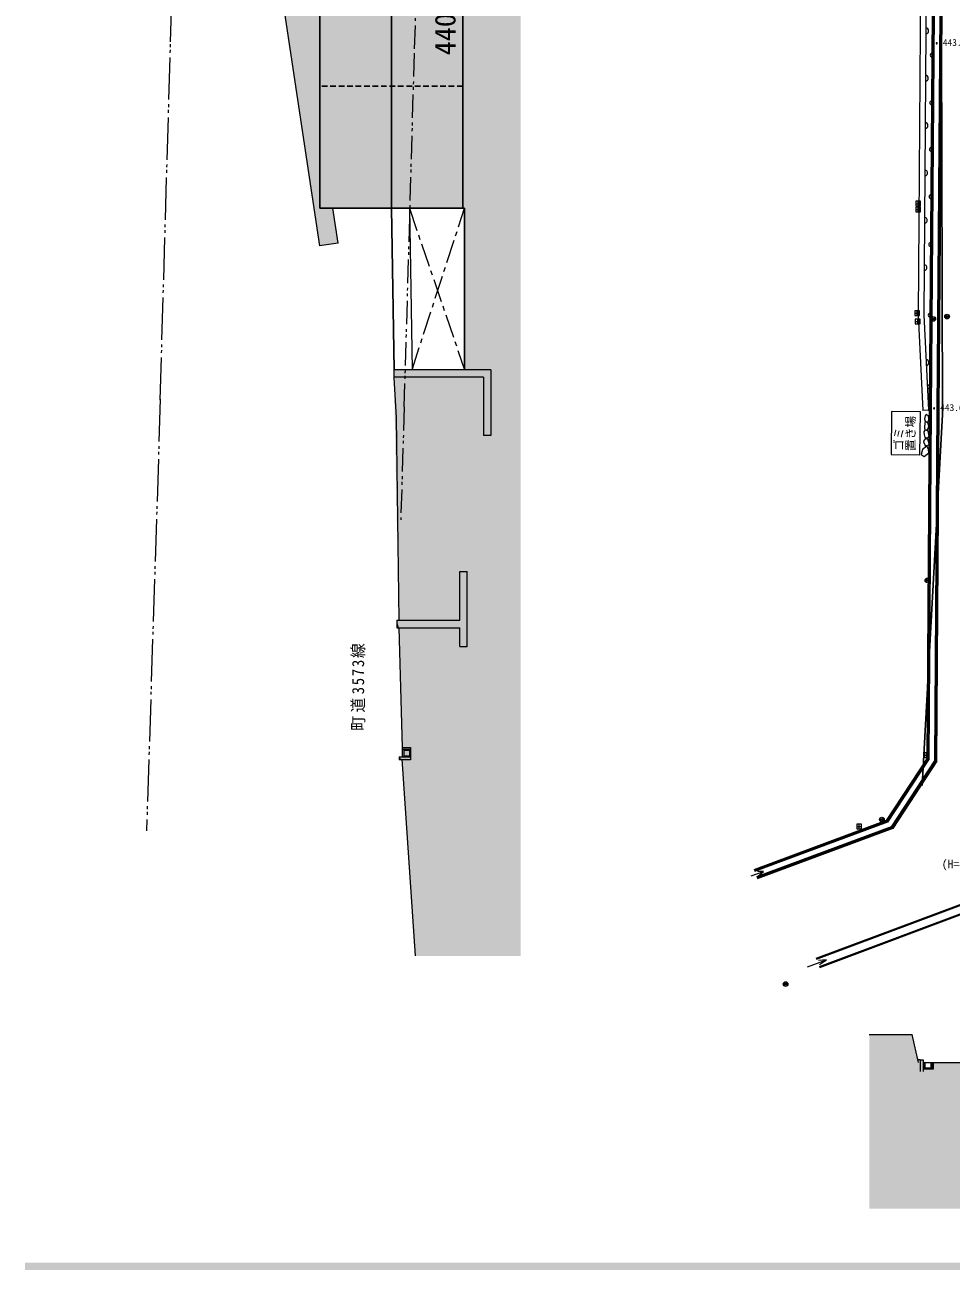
# Model space of a CAD drawing. Units: millimetres at full size; details may follow other scales. Extents: x -95576 to 124839, y -71355 to 87778.
# Drawn here: x -95576 to -46266, y -69304 to -2972 of the extents above; entities that cross this region are included whole.
import ezdxf
from ezdxf.enums import TextEntityAlignment as Align

# ---------------------------------------------------------------- set-up
doc = ezdxf.new("R2010")
doc.units = ezdxf.units.MM
doc.header["$LTSCALE"] = 250
doc.header["$PDMODE"] = 32
doc.header["$PDSIZE"] = 125
for name, pattern in [('CHAIN1', [8, 5, -1, 1, -1]), ('DASHED1', [1.8, 1.2, -0.6]), ('DOUBLE_CHAIN1', [8.8, 5, -1, 0.6, -0.6, 0.6, -1]), ('DOUBLE_CHAIN2', [12.8, 9, -1, 0.6, -0.6, 0.6, -1])]:
    doc.linetypes.add(name, pattern=pattern)
for name, color, linetype, lineweight in [('0-1_極細線', 7, 'Continuous', 13), ('0-3_中線', 7, 'Continuous', 13), ('0-4_太線', 7, 'Continuous', 13), ('0-6_0-6___', 7, 'Continuous', 13), ('0-C_S-BGD-HTXT', 5, 'Continuous', 13), ('6-2_細線', 4, 'Continuous', 9), ('6-D_文字', 7, 'Continuous', 9), ('6-E_寸法', 4, 'Continuous', 9), ('9-C_排水管', 51, 'Continuous', 25), ('E-3', 3, 'Continuous', 25)]:
    doc.layers.add(name, color=color, linetype=linetype, lineweight=lineweight)
doc.layers.add('A-C_排水管', color=254, linetype='Continuous')
doc.layers.add('F-D_F-Dﾚｲﾔ', color=150, linetype='Continuous')
doc.styles.add('ＭＳ ゴシック', font='')
doc.styles.get('ＭＳ ゴシック').set_extended_font_data('MS Gothic')

msp = doc.modelspace()

# ---------------------------------------------------------------- linework, layer by layer
at = {"layer": '0-4_太線'}
for p, q in [((-47466.3, -23493.2), (-47420.2, -23494.5)), ((-56915.4, -48308.9), (-56256.1, -48062.3)), ((-53441.8, -52693.8), (-42060.3, -48428.6)), ((-53424.3, -52740.6), (-42043.2, -48475.5)), ((-53276.9, -53133.9), (-41899, -48870)), ((-53259.3, -53180.8), (-41881.8, -48917)), ((-53911.6, -53156.4), (-52891.4, -52769.9))]:
    msp.add_line(p, q, dxfattribs=at)
for points in [[(-47688.6, 30293.4), (-47753.2, 19427.2), (-47839.8, 6800.4), (-48023.7, -18430.2), (-47765.9, -23508.4)], [(-47388.6, 30291.6), (-47453.2, 19425.3), (-47539.8, 6798.3), (-47723.6, -18423.7), (-47466.3, -23493.2), (-47765.9, -23508.4)], [(-47546.8, -42035.3), (-47422.9, -23484.8), (-47242.2, 49.6), (-46994.2, 28955.7)], [(-47496.9, -42050.3), (-47372.9, -23485.2), (-47192.2, 49.2), (-46944.2, 28955.4)], [(-47437, -42068.4), (-47312.9, -23485.6), (-47132.2, 48.8), (-46884.2, 28954.9)], [(-47127.5, -42143.4), (-47002.9, -23487.8), (-46822.2, 46.4), (-46574.2, 28952.8)], [(-47077.8, -42176.9), (-46952.9, -23488.2), (-46772.2, 46), (-46524.2, 28952.4)], [(-47027.9, -42192), (-46902.9, -23488.5), (-46722.2, 45.6), (-46474.2, 28952.1)], [(-47660.5, -24144.5), (-47685.2, -24446.6), (-47650, -24555.2)], [(-47572.1, -24542.5), (-47478.2, -24497.4), (-47444.7, -24330.1), (-47504.8, -24171.9), (-47611.9, -24119.5), (-47660.5, -24144.5)], [(-47546.8, -42035.3), (-49716.2, -45347.8), (-56767.6, -47975.7)], [(-47496.9, -42050.3), (-49683.4, -45388.9), (-56750.1, -48022.5)], [(-47437, -42068.4), (-49644, -45438.3), (-56729.2, -48078.8)], [(-47127.5, -42143.4), (-49446.9, -45685), (-56624.4, -48359.9)], [(-47077.8, -42176.9), (-49407.5, -45734.4), (-56603.5, -48416.1)], [(-47027.9, -42192), (-49374.7, -45775.5), (-56586, -48463)], [(-56496.9, -48280.2), (-56256.1, -48062.3), (-56573.6, -48075.8)], [(-53268.4, -53032.8), (-52891.4, -52769.9), (-53324.6, -52813.2)]]:
    msp.add_lwpolyline(points, dxfattribs=at)
for points in [[(-47926.6, -25871.9), (-47902.5, -23586.3), (-49431.6, -23570.2), (-49455.7, -25855.8)], [(-47590, -23731.2), (-47649.3, -23799.9), (-47686.6, -23951.4), (-47646.8, -24085.5), (-47565.1, -24115), (-47459.8, -24089.8), (-47451.2, -23972), (-47468.5, -23796.8)], [(-47448.9, -24902.9), (-47536.7, -24989.2), (-47598.1, -24983.8), (-47646.4, -24946.3), (-47686.6, -24815.6), (-47701.8, -24649.2), (-47650, -24555.2), (-47572.1, -24542.5), (-47503.3, -24594.4)], [(-47446.6, -25347.7), (-47601.2, -25412.1), (-47664.4, -25321.8), (-47716.1, -25192.4), (-47692.8, -25109.6), (-47598.1, -24983.8), (-47514.4, -25048.4), (-47476.5, -25191.6)], [(-47779.3, -25591.8), (-47858.9, -25853.1), (-47702.7, -25954.4), (-47444.2, -25770.7), (-47465.4, -25570.3), (-47550.8, -25405.7)]]:
    msp.add_lwpolyline(points, close=True, dxfattribs=at)
for centre, radius, start, end in [((-47613.3, -3290.5), 150, 269.58238, 89.58238), ((-47277.8, -4589.2), 100, 89.55954, 269.56076), ((-47631.7, -5812.7), 150, 269.58238, 89.58238), ((-47297.3, -7128.7), 100, 89.56015, 269.56015), ((-47650.1, -8334.9), 150, 269.58276, 89.58201), ((-47316.3, -9601.8), 100, 89.56047, 269.55982), ((-47668.5, -10857.1), 150, 269.58206, 89.58271), ((-47335.6, -12120.1), 100, 89.56015, 269.56015), ((-47686.9, -13379.3), 150, 269.58206, 89.58271), ((-47355.2, -14666.5), 100, 89.56015, 269.56015), ((-47705.2, -15901.5), 150, 269.58206, 89.58271), ((-47384.1, -18430.4), 100, 89.55954, 269.56076), ((-47595, -20958.5), 150, 272.90564, 92.90564), ((-47413.3, -22245), 100, 89.56015, 269.56015)]:
    msp.add_arc(centre, radius, start, end, dxfattribs=at)
at = {"layer": '0-6_0-6___'}
for centre, start, end in [((-47028.3, -3950.2), 359.99898, 180.00102), ((-47028.3, -3950.2), 180, 360), ((-47171, -23398.6), 0, 180), ((-47171, -23398.6), 180, 0)]:
    msp.add_arc(centre, 30, start, end, dxfattribs=at)
at = {"layer": '0-C_S-BGD-HTXT'}
for p, q in [((-48140, -12494.6), (-47890, -12494.6)), ((-48015, -12619.6), (-48015, -12369.6)), ((-48143.8, -12807.8), (-47893.8, -12807.8)), ((-48018.8, -12932.8), (-48018.8, -12682.8)), ((-48194.4, -18323.3), (-47944.4, -18323.3)), ((-48069.4, -18448.3), (-48069.4, -18198.3)), ((-48169.3, -18777.1), (-47919.3, -18777.1)), ((-48044.3, -18902.1), (-48044.3, -18652.1)), ((-47556.2, -41992), (-47556.2, -41742)), ((-47681.2, -41867), (-47431.2, -41867)), ((-51277.1, -45671), (-51027.1, -45671)), ((-51152.1, -45796), (-51152.1, -45546))]:
    msp.add_line(p, q, dxfattribs=at)
for points in [[(-48140, -12619.6), (-47890, -12619.6), (-47890, -12369.6), (-48140, -12369.6)], [(-48143.8, -12932.8), (-47893.8, -12932.8), (-47893.8, -12682.8), (-48143.8, -12682.8)], [(-48194.4, -18448.3), (-47944.4, -18448.3), (-47944.4, -18198.3), (-48194.4, -18198.3)], [(-48169.3, -18902.1), (-47919.3, -18902.1), (-47919.3, -18652.1), (-48169.3, -18652.1)], [(-47681.2, -41992), (-47431.2, -41992), (-47431.2, -41742), (-47681.2, -41742)], [(-51277.1, -45796), (-51027.1, -45796), (-51027.1, -45546), (-51277.1, -45546)]]:
    msp.add_lwpolyline(points, close=True, dxfattribs=at)
at = {"layer": '0-C_S-BGD-HTXT', "color": 6}
for centre in [(-47211.7, -18635.4), (-46481.8, -18511.1), (-47523.9, -32567.1), (-49949.3, -45303.3), (-55076.3, -54065.6)]:
    msp.add_circle(centre, 125, dxfattribs=at)
for p in [(-47211.7, -18635.4), (-46481.8, -18511.1), (-47523.9, -32567.1), (-49949.3, -45303.3), (-55076.3, -54065.6)]:
    msp.add_point(p, dxfattribs=at)
at = {"layer": '6-2_細線', "color": 7, "lineweight": 18}
for p, q in [((-84085.3, 13259.4), (-79884.9, -14743.3)), ((-78896, -14595), (-79174.1, -12740.6)), ((-78896, -14595), (-79884.9, -14743.3))]:
    msp.add_line(p, q, dxfattribs=at)
at = {"layer": '6-D_文字', "color": 3, "lineweight": 25}
for p, q in [((-72267, 26759.4), (-72267, -12740.6)), ((-79867, 13259.4), (-79867, -12740.6)), ((-76067, 13259.4), (-76067, -12740.6)), ((-72167, -12740.6), (-79867, -12740.6)), ((-76067, -12740.6), (-75925.3, -21340.6)), ((-72167, -12740.6), (-72167, -21340.6))]:
    msp.add_line(p, q, dxfattribs=at)
at = {"layer": '6-D_文字', "color": 4, "linetype": 'DOUBLE_CHAIN2'}
for p, q in [((-87821.2, -3865.4), (-87111.2, 19872.2)), ((-88371.6, -22945.7), (-87821.6, -3879.2)), ((-88370.4, -22907.9), (-89100.4, -45898))]:
    msp.add_line(p, q, dxfattribs=at)
at = {"layer": '6-D_文字', "color": 4, "linetype": 'DOUBLE_CHAIN1'}
for q in [(-74827, -4254), (-75568, -29338)]:
    msp.add_line((-75377, -23320.5), q, dxfattribs=at)
at = {"layer": '6-D_文字', "color": 3, "linetype": 'DASHED1', "lineweight": 25}
msp.add_line((-72267, -6240.6), (-79867, -6240.6), dxfattribs=at)
at = {"layer": '6-D_文字', "lineweight": 18}
for p, q in [((-75108, -12740.6), (-74966.3, -21340.6)), ((-75927, -21340.6), (-75927, -21767.8)), ((-70767, -21340.6), (-75927, -21340.6)), ((-71167, -21740.6), (-75927, -21740.6)), ((-75927, -21767.8), (-75817, -23890.6)), ((-75817, -23890.6), (-75672.3, -34682.7)), ((-72427, -34682.7), (-72427, -32082.7)), ((-72427, -32082.7), (-72027, -32082.7)), ((-72027, -36082.7), (-72027, -32082.7)), ((-75767, -34682.7), (-72427, -34682.7)), ((-75667, -35082.7), (-75497, -41459.6)), ((-72427, -36082.7), (-72427, -35082.7)), ((-72427, -36082.7), (-72027, -36082.7)), ((-75497, -41459.6), (-75497, -41969.6)), ((-75497, -41559.6), (-75047, -41559.6)), ((-75397, -41559.6), (-75397, -41969.6)), ((-75397, -41609.6), (-75097, -41609.6)), ((-75097, -41609.6), (-75097, -41919.6)), ((-75647, -41969.6), (-75047, -41969.6)), ((-75647, -41969.6), (-75647, -42119.6)), ((-75509, -42083.3), (-74797.2, -52569.5)), ((-75097, -41919.6), (-75397, -41919.6)), ((-50621.9, -56747.4), (-48343.8, -56747.4)), ((-48000.2, -58247.4), (-48343.8, -56747.4)), ((-47907.5, -58097.4), (-48034.6, -58097.4)), ((-47907.5, -58097.4), (-47907.5, -58733)), ((-47757.5, -58247.4), (-41257.5, -58247.4)), ((-47697.5, -58247.4), (-47697.5, -58597.4)), ((-47647.5, -58547.4), (-47647.5, -58247.4)), ((-47337.5, -58247.4), (-47337.5, -58547.4)), ((-47287.5, -58247.4), (-47287.5, -58597.4)), ((-47337.5, -58547.4), (-47647.5, -58547.4))]:
    msp.add_line(p, q, dxfattribs=at)
at = {"layer": '6-D_文字', "color": 4, "linetype": 'CHAIN1'}
for p, q in [((-75108, -12740.6), (-72167, -21340.6)), ((-74966.3, -21340.6), (-72167, -12740.6))]:
    msp.add_line(p, q, dxfattribs=at)
at = {"layer": '6-D_文字', "color": 4, "linetype": 'DOUBLE_CHAIN1'}
msp.add_lwpolyline([(-74827, -4254), (-74117, 19483.5), (-73807, 34179.8)], dxfattribs=at)
at = {"layer": '6-D_文字', "lineweight": 18}
for points in [[(-75767, -34682.7), (-75767, -35082.7), (-72427, -35082.7)], [(-75497, -41459.6), (-75047, -41459.6), (-75047, -42119.6), (-75647, -42119.6)], [(-47907.5, -58097.4), (-47757.5, -58097.4), (-47757.5, -58733)], [(-47227.5, -58247.4), (-47227.5, -58597.4), (-47757.5, -58597.4)]]:
    msp.add_lwpolyline(points, dxfattribs=at)
at = {"layer": '6-D_文字', "color": 254}
for points in [[(-69187, -46310.5), (-72117, 61872.3), (-71967, 56190.4)], [(-75925.3, -21340.6), (-75927, -21767.8), (-75672.3, -34682.7)]]:
    msp.add_solid(points, dxfattribs=at)
at = {"layer": '6-E_寸法', "color": 7, "lineweight": 18}
msp.add_line((-71167, -21740.6), (-71167, -24840.6), dxfattribs=at)
msp.add_lwpolyline([(-70767, -21340.6), (-70767, -24840.6), (-71167, -24840.6)], dxfattribs=at)
at = {"layer": '9-C_排水管', "color": 254}
for points in [[(-69187, -46310.5), (-69187, 61872.3), (-72117, 61872.3)], [(-69187, -46310.5), (-71967, 56190.4), (-71967, 48764.5)], [(-69187, -46310.5), (-72117, 48764.5), (-72117, 41759.4)], [(-69187, -46310.5), (-71967, 48764.5), (-72117, 48764.5)], [(-69187, -46310.5), (-72117, 41759.4), (-72267, 26759.4)], [(-69187, -46310.5), (-72267, 26759.4), (-72167, -12740.6)], [(-72267, 26759.4), (-72267, -12740.6), (-72167, -12740.6)], [(-69187, -46310.5), (-72167, -12740.6), (-72167, -21340.6)], [(-69187, -46310.5), (-75925.3, -21340.6), (-75672.3, -34682.7)], [(-69187, -46310.5), (-72167, -21340.6), (-75925.3, -21340.6)], [(-69187, -46310.5), (-75672.3, -34682.7), (-75767, -34682.7)], [(-75767, -34682.7), (-75767, -35082.7), (-75667, -35082.7)], [(-69187, -46310.5), (-75767, -34682.7), (-75667, -35082.7)], [(-69187, -46310.5), (-75667, -35082.7), (-75497, -41459.6)], [(-69187, -46310.5), (-75497, -41459.6), (-75497, -41969.6)], [(-69187, -46310.5), (-75647, -41969.6), (-75506.6, -42119.6)], [(-69187, -46310.5), (-75497, -41969.6), (-75647, -41969.6)], [(-75647, -41969.6), (-75647, -42119.6), (-75506.6, -42119.6)], [(-69187, -46310.5), (-75506.6, -42119.6), (-74797.2, -52569.5)], [(-74797.2, -52569.5), (-69187, -52569.5), (-69187, -46310.5)], [(-48343.8, -56747.4), (-50621.9, -56747.4), (-50621.9, -66031.3)], [(-50621.9, -66031.3), (-48034.6, -58097.4), (-48343.8, -56747.4)], [(-50621.9, -66031.3), (-37775.2, -61047.4), (-37775.2, -58097.4)], [(-50621.9, -66031.3), (-37775.2, -58097.4), (-38175.2, -58247.4)], [(-50621.9, -66031.3), (-47757.5, -58247.4), (-47757.5, -58097.4)], [(-50621.9, -66031.3), (-47757.5, -58097.4), (-48034.6, -58097.4)], [(-47647.5, -58547.4), (-47647.5, -58247.4), (-50621.9, -66031.3)], [(-38175.2, -58247.4), (-41367.5, -58547.4), (-50621.9, -66031.3)], [(-50621.9, -66031.3), (-47647.5, -58247.4), (-47757.5, -58247.4)], [(-41677.5, -58247.4), (-47337.5, -58247.4), (-47337.5, -58547.4)], [(-41677.5, -58547.4), (-41677.5, -58247.4), (-47337.5, -58547.4)], [(-50621.9, -66031.3), (-47647.5, -58547.4), (-41367.5, -58547.4)], [(-50621.9, -66031.3), (-31538.2, -61047.4), (-37040, -61047.4)], [(-50621.9, -66031.3), (-31538.2, -61047.4), (52055.4, -63357.4), (51655.4, -61971.2)], [(-50621.9, -66031.3), (-37040, -61047.4), (-37775.2, -61047.4)], [(-50621.9, -66031.3), (52255.4, -64857.4), (52255.4, -63357.4)], [(-50621.9, -66031.3), (52255.4, -63357.4), (52055.4, -63357.4)], [(-50621.9, -66031.3), (66366.6, -66005.5), (52255.4, -64857.4)]]:
    msp.add_solid(points, dxfattribs=at)
at = {"layer": 'A-C_排水管', "color": 7}
for points in [[(-84085.3, 13259.4), (-76067, 13259.4), (-80185.3, -12740.6), (-76067, -12740.6)], [(-80185.3, -12740.6), (-79884.9, -14743.3), (-79174.1, -12740.6), (-78896, -14595)]]:
    msp.add_solid(points, dxfattribs=at)
at = {"layer": 'A-C_排水管', "color": 51}
msp.add_solid([(-76067, 13259.4), (-76067, -12740.6), (-72267, 13259.4), (-72267, -12740.6)], dxfattribs=at)
at = {"layer": 'E-3'}
msp.add_lwpolyline([(-47803.1, -43484.1), (-46730.9, -23732.1), (-46882.3, 36169.4), (-47575.6, 45166.3)], dxfattribs=at)
at = {"layer": 'F-D_F-Dﾚｲﾔ'}
msp.add_solid([(-95576.2, -69303.6), (-95576.2, -68903.6), (97513.4, -69303.6), (97513.4, -68903.6)], dxfattribs=at)

# ---------------------------------------------------------------- texts
at = {"layer": '0-1_極細線', "style": 'ＭＳ ゴシック'}
for s, p in [('置き場', (-48055.6, -25672.8)), ('ゴミ', (-48680.6, -25669.8))]:
    msp.add_text(s, height=458.2, rotation=89.719, dxfattribs=at).set_placement(p, align=Align.BOTTOM_LEFT)
at = {"layer": '0-3_中線', "style": 'ＭＳ ゴシック'}
msp.add_text('(H=444.690)', height=458.2, dxfattribs=at).set_placement((-46763.1, -48039), align=Align.BOTTOM_LEFT)
at = {"layer": '0-6_0-6___', "style": 'ＭＳ ゴシック'}
for s, p in [('443.07', (-46703.3, -4200.2)), ('443.63', (-46846, -23648.6))]:
    msp.add_text(s, height=366.6, dxfattribs=at).set_placement(p, align=Align.BOTTOM_LEFT)
at = {"layer": '6-D_文字', "color": 1, "style": 'ＭＳ ゴシック'}
msp.add_text('440.96=±0', height=1100, rotation=90, dxfattribs=at).set_placement((-72321.1, -4589.9), align=Align.BOTTOM_LEFT)
at = {"layer": '6-D_文字', "insert": (-77448.7, -40570.1), "char_height": 641.5, "attachment_point": 7, "rotation": 90, "style": 'ＭＳ ゴシック'}
msp.add_mtext('\\T1.23;\\W0.9;町道3573線', dxfattribs=at)

doc.saveas('drawing.dxf')
